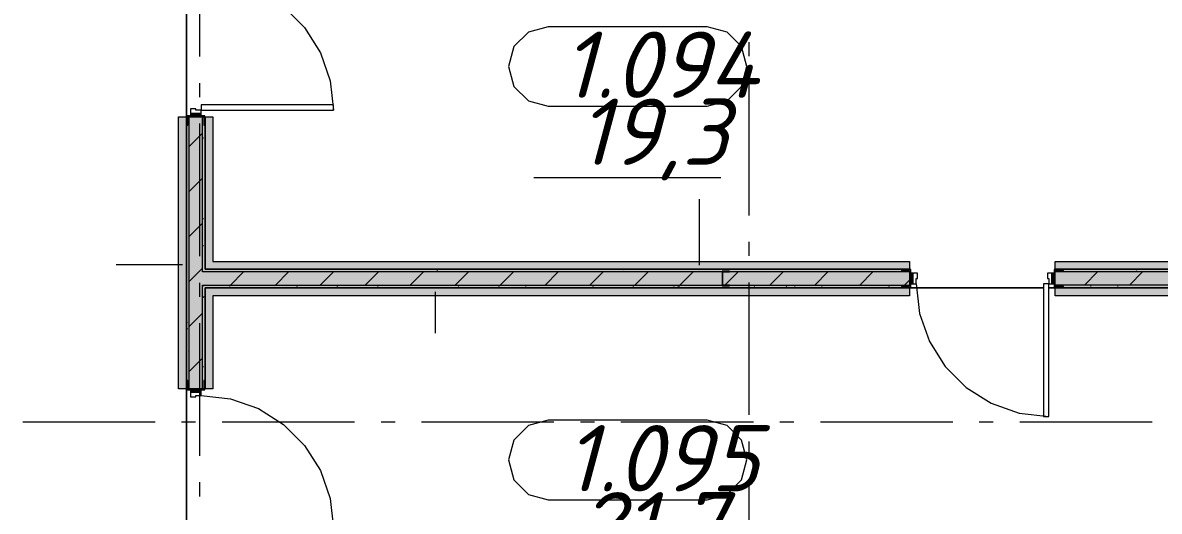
# Model space of a CAD drawing. Header units: millimetres. Extents: x -537608 to 253996, y -217170 to 186033.
# Drawn here: x -273763 to -265180, y -135175 to -131490 of the extents above; entities that cross this region are included whole.
import ezdxf

# ---------------------------------------------------------------- set-up
doc = ezdxf.new("R2010")
doc.units = ezdxf.units.MM
doc.layers.add('PDF _Геометрия', color=7, linetype='Continuous')
doc.layers.add('PDF _Текст', color=7, linetype='Continuous')
doc.layers.add('PDF _Сплошная заливка', color=7, linetype='Continuous', true_color=0xffffff)
doc.styles.add('PDF ISOCPEUR Italic', font='isocpeui.ttf')

msp = doc.modelspace()

# ---------------------------------------------------------------- hatches: boundary and pattern name
at = {"layer": 'PDF _Сплошная заливка', "true_color": 0xfef929, "transparency": 33554559}
h = msp.add_hatch(color=2, dxfattribs=at)
h.paths.add_polyline_path([(-272586.1672, -140259.6295), (-272526.1687, -140259.6295), (-272526.1687, -138569.6289), (-272586.1672, -138569.6289), (-272586.1672, -140199.6288)], flags=0)
h.paths.add_polyline_path([(-272586.1672, -137469.6284), (-272526.1687, -137469.6284), (-272526.1687, -135351.6268), (-272586.1672, -135351.6268), (-272586.1672, -136863.3111)], flags=0)
h.paths.add_polyline_path([(-272586.1672, -134251.6262), (-272526.1687, -134251.6262), (-272526.1687, -132199.6257), (-272586.1672, -132199.6257), (-272586.1672, -134010.3489)], flags=0)
h.paths.add_polyline_path([(-272526.1687, -131099.6273), (-272526.1687, -130154.6266), (-272586.1672, -130154.6266), (-272586.1672, -131099.6273)], flags=0)
h.paths.add_polyline_path([(-272526.1687, -129054.626), (-272526.1687, -128099.9714), (-272586.1672, -128099.9714), (-272586.1672, -129054.626)], flags=0)
at = {"layer": 'PDF _Сплошная заливка', "transparency": 33554559}
h = msp.add_hatch(color=256, dxfattribs=at)
h.paths.add_polyline_path([(-272526.1687, -136349.6268), (-272506.1677, -136349.6268), (-272506.1677, -135351.6268), (-272516.1682, -135351.6268), (-272516.1682, -135413.6276), (-272524.1686, -135413.6276), (-272526.1687, -135436.83)], flags=0)
h.paths.add_polyline_path([(-272506.1677, -134251.6262), (-272506.1677, -132199.6257), (-272516.1682, -132199.6257), (-272516.1682, -132261.6265), (-272524.1686, -132261.6265), (-272524.1686, -134189.6276), (-272516.1682, -134189.6276), (-272516.1682, -134251.6262)], flags=0)
h.paths.add_polyline_path([(-272524.1686, -131099.6273), (-272524.1686, -131037.6265), (-272516.1682, -131037.6265), (-272516.1682, -131099.6273), (-272506.1677, -131099.6273), (-272508.2841, -130999.6269), (-272526.1687, -130999.6269), (-272526.1687, -131099.6273)], flags=0)
h.paths.add_polyline_path([(-272518.8659, -130499.6247), (-272506.1677, -130499.6247), (-272506.1677, -130154.6266), (-272516.1682, -130154.6266), (-272516.1682, -130216.6273), (-272524.1686, -130216.6273), (-272526.1687, -130499.6247)], flags=0)
h.paths.add_polyline_path([(-272526.1687, -129054.626), (-272524.1686, -129054.626), (-272523.3785, -128992.6252), (-272516.1682, -128992.6252), (-272516.1682, -129054.626), (-272506.1677, -129054.626), (-272506.1677, -128609.9719), (-272526.1687, -128609.9719), (-272526.1687, -128992.6252)], flags=0)
h = msp.add_hatch(color=256, dxfattribs=at)
h.paths.add_polyline_path([(-272386.1685, -136349.6268), (-272386.1685, -135594.409), (-272406.1673, -135594.409), (-272406.1673, -136329.628), (-272506.1677, -136329.628), (-272506.1677, -136349.6268), (-272406.1673, -136349.6268)], flags=0)
h.paths.add_polyline_path([(-272386.1685, -135494.4108), (-272388.1686, -135413.6276), (-272396.1669, -135413.6276), (-272396.1669, -135351.6268), (-272406.1673, -135351.6268), (-272406.1673, -135494.4108)], flags=0)
h.paths.add_polyline_path([(-272396.1669, -134251.6262), (-272396.1669, -134189.6276), (-272388.1686, -134189.6276), (-272386.1685, -133469.6257), (-272406.1673, -133469.6257), (-272406.1673, -134251.6262)], flags=0)
h.paths.add_polyline_path([(-272386.1685, -133369.6275), (-272388.1686, -132261.6265), (-272396.1669, -132261.6265), (-272396.1669, -132199.6257), (-272406.1673, -132199.6257), (-272406.1673, -133369.6275)], flags=0)
h.paths.add_polyline_path([(-272406.1673, -131099.6273), (-272396.1669, -131099.6273), (-272393.7685, -131037.6265), (-272388.1686, -131037.6265), (-272388.1686, -130999.6269), (-272406.1673, -130999.6269)], flags=0)
h.paths.add_polyline_path([(-272386.1685, -130499.6247), (-272388.1686, -130216.6273), (-272396.1669, -130216.6273), (-272396.1669, -130154.6266), (-272406.1673, -130154.6266), (-272406.1673, -130499.6247), (-272387.9856, -130499.6247)], flags=0)
h.paths.add_polyline_path([(-272396.1669, -129054.626), (-272396.1669, -128992.6252), (-272388.1686, -128992.6252), (-272388.1686, -128609.9719), (-272406.1673, -128609.9719), (-272406.1673, -129054.626)], flags=0)
h = msp.add_hatch(color=256, dxfattribs=at)
h.paths.add_polyline_path([(-272506.1677, -136329.628), (-272406.1673, -136329.628), (-272406.1673, -135351.6268), (-272506.1677, -135351.6268), (-272506.1677, -135436.83)], flags=0)
h.paths.add_polyline_path([(-272506.1677, -134251.6262), (-272406.1673, -134251.6262), (-272406.1673, -132199.6257), (-272506.1677, -132199.6257), (-272506.1677, -134241.6279)], flags=0)
h.paths.add_polyline_path([(-272416.1678, -131099.6273), (-272406.1673, -131099.6273), (-272406.1673, -130999.6269), (-272506.1677, -130999.6269), (-272506.1677, -131099.6273), (-272496.1673, -131099.6273)], flags=0)
h.paths.add_polyline_path([(-272469.6601, -130499.6247), (-272406.1673, -130499.6247), (-272406.1673, -130154.6266), (-272506.1677, -130154.6266), (-272506.1677, -130499.6247)], flags=0)
h.paths.add_polyline_path([(-272496.1673, -129054.626), (-272406.1673, -129054.626), (-272406.1673, -128609.9719), (-272506.1677, -128609.9719), (-272506.1677, -129054.626)], flags=0)
at = {"layer": 'PDF _Сплошная заливка', "true_color": 0xfef929, "transparency": 33554559}
h = msp.add_hatch(color=2, dxfattribs=at)
h.paths.add_polyline_path([(-272363.6508, -133289.6258), (-272326.1679, -133289.6258), (-272326.1679, -132199.6257), (-272386.1685, -132199.6257), (-272386.1685, -133289.6258)], flags=0)
h.paths.add_polyline_path([(-272363.6508, -131099.6273), (-272326.1679, -131099.6273), (-272326.1679, -130999.6269), (-272386.1685, -130999.6269), (-272386.1685, -131099.6273)], flags=0)
at = {"layer": 'PDF _Сплошная заливка', "transparency": 33554559}
h = msp.add_hatch(color=256, dxfattribs=at)
h.paths.add_polyline_path([(-265965.4552, -133469.6257), (-264776.1645, -133469.6257), (-264776.1645, -133369.6275), (-265965.4552, -133369.6275), (-265965.4552, -133459.6274)], flags=0)
h.paths.add_polyline_path([(-272363.6508, -133469.6257), (-267065.4552, -133469.6257), (-267065.4552, -133369.6275), (-272406.1673, -133369.6275), (-272406.1673, -133469.6257), (-272386.1685, -133469.6257)], flags=0)
at = {"layer": 'PDF _Сплошная заливка', "true_color": 0xfef929, "transparency": 33554559}
h = msp.add_hatch(color=2, dxfattribs=at)
h.paths.add_polyline_path([(-265617.4963, -133349.6265), (-264836.1641, -133349.6265), (-264836.1641, -133289.6258), (-265965.4552, -133289.6258), (-265965.4552, -133349.6265)], flags=0)
h.paths.add_polyline_path([(-267304.0349, -133349.6265), (-267065.4552, -133349.6265), (-267065.4552, -133289.6258), (-272386.1685, -133289.6258), (-272386.1685, -133349.6265), (-268990.5735, -133349.6265)], flags=0)
at = {"layer": 'PDF _Сплошная заливка', "transparency": 33554559}
h = msp.add_hatch(color=256, dxfattribs=at)
h.paths.add_polyline_path([(-264776.1645, -133369.6275), (-264776.1645, -133349.6265), (-265903.4549, -133351.6266), (-265903.4549, -133359.6269), (-265965.4552, -133359.6269), (-265965.4552, -133369.6275), (-265617.4963, -133369.6275)], flags=0)
h.paths.add_polyline_path([(-272363.6508, -133369.6275), (-267065.4552, -133369.6275), (-267065.4552, -133359.6269), (-267127.4559, -133359.6269), (-267127.4559, -133351.6266), (-272386.1685, -133349.6265), (-272386.1685, -133369.6275)], flags=0)
h = msp.add_hatch(color=256, dxfattribs=at)
h.paths.add_polyline_path([(-265617.4963, -133489.6267), (-264776.1645, -133489.6267), (-264776.1645, -133469.6257), (-265965.4552, -133469.6257), (-265965.4552, -133479.6262), (-265903.4549, -133479.6262), (-265903.4549, -133487.6266), (-265903.4549, -133489.6267)], flags=0)
h.paths.add_polyline_path([(-272386.1685, -133489.6267), (-267127.4559, -133487.6266), (-267127.4559, -133479.6262), (-267065.4552, -133479.6262), (-267065.4552, -133469.6257), (-272386.1685, -133469.6257)], flags=0)
at = {"layer": 'PDF _Сплошная заливка', "true_color": 0xfef929, "transparency": 33554559}
h = msp.add_hatch(color=2, dxfattribs=at)
h.paths.add_polyline_path([(-264836.1641, -133549.6273), (-264776.1645, -133549.6273), (-264776.1645, -133489.6267), (-265965.4552, -133489.6267), (-265965.4552, -133549.6273), (-265617.4963, -133549.6273)], flags=0)
h.paths.add_polyline_path([(-267065.4552, -133549.6273), (-267065.4552, -133489.6267), (-272386.1685, -133489.6267), (-272386.1685, -133549.6273), (-267304.0349, -133549.6273)], flags=0)
h = msp.add_hatch(color=2, dxfattribs=at)
h.paths.add_polyline_path([(-272326.1679, -135414.4092), (-272326.1679, -135351.6268), (-272386.1685, -135351.6268), (-272386.1685, -135414.4092), (-272363.6508, -135414.4092)], flags=0)
h.paths.add_polyline_path([(-272326.1679, -134251.6262), (-272326.1679, -133549.6273), (-272386.1685, -133549.6273), (-272386.1685, -134251.6262), (-272363.6508, -134251.6262)], flags=0)

# ---------------------------------------------------------------- linework, layer by layer
at = {"layer": 'PDF _Геометрия', "color": 253, "lineweight": 9, "true_color": 0xaaaaaa}
for p, q in [((-272426.1683, -131745.0487), (-272426.1683, -130745.0485)), ((-269944.143, -131559.7266), (-270053.9523, -131669.5338)), ((-269794.1445, -131519.5331), (-269944.143, -131559.7266)), ((-268594.1435, -131519.5331), (-269794.1445, -131519.5331)), ((-268444.1428, -131559.7266), (-268594.1435, -131519.5331)), ((-268334.3357, -131669.5338), (-268444.1428, -131559.7266)), ((-268276.1672, -131742.5857), (-268276.1672, -131636.7529)), ((-270053.9523, -131669.5338), (-270094.1437, -131819.5345)), ((-268294.1422, -131819.5345), (-268334.3357, -131669.5338)), ((-270094.1437, -131819.5345), (-270053.9523, -131969.5351)), ((-268334.3357, -131969.5351), (-268294.1422, -131819.5345)), ((-272426.1683, -132050.8823), (-272426.1683, -131945.0496)), ((-270053.9523, -131969.5351), (-269944.143, -132079.3422)), ((-268444.1428, -132079.3422), (-268334.3357, -131969.5351)), ((-268276.1672, -132942.5867), (-268276.1672, -131942.5866)), ((-269944.143, -132079.3422), (-269794.1445, -132119.5337)), ((-268594.1435, -132119.5337), (-268444.1428, -132079.3422)), ((-269794.1445, -132119.5337), (-268594.1435, -132119.5337)), ((-272426.1683, -133250.8834), (-272426.1683, -132250.8832)), ((-269903.183, -132657.5699), (-268490.2699, -132657.5699)), ((-268276.1672, -133248.4204), (-268276.1672, -133142.5876)), ((-265665.4554, -133369.6275), (-265666.4555, -133369.6275)), ((-272426.1683, -133556.7171), (-272426.1683, -133450.8842)), ((-268276.1672, -134448.4214), (-268276.1672, -133448.4191)), ((-272426.1683, -134756.718), (-272426.1683, -133756.718)), ((-272506.1677, -133951.627), (-272506.1677, -133952.6261)), ((-269794.1445, -134488.1283), (-269944.143, -134528.3197)), ((-268594.1435, -134488.1283), (-269794.1445, -134488.1283)), ((-268444.1428, -134528.3197), (-268594.1435, -134488.1283)), ((-273762.9357, -134499.6273), (-272762.9356, -134499.6273)), ((-272562.9369, -134499.6273), (-272457.102, -134499.6273)), ((-272257.1032, -134499.6273), (-271257.103, -134499.6273)), ((-271057.1022, -134499.6273), (-270951.2694, -134499.6273)), ((-270751.2685, -134499.6273), (-269751.2684, -134499.6273)), ((-269944.143, -134528.3197), (-270053.9523, -134638.129)), ((-269551.2675, -134499.6273), (-269445.4347, -134499.6273)), ((-269245.4359, -134499.6273), (-268245.4337, -134499.6273)), ((-268334.3357, -134638.129), (-268444.1428, -134528.3197)), ((-268045.435, -134499.6273), (-267939.6022, -134499.6273)), ((-267739.6013, -134499.6273), (-266739.6001, -134499.6273)), ((-266539.6008, -134499.6273), (-266433.7664, -134499.6273)), ((-266233.7666, -134499.6273), (-265233.7665, -134499.6273)), ((-270053.9523, -134638.129), (-270094.1437, -134788.1275)), ((-268294.1422, -134788.1275), (-268334.3357, -134638.129)), ((-268276.1672, -134754.2529), (-268276.1672, -134648.4201)), ((-270094.1437, -134788.1275), (-270053.9523, -134938.1282)), ((-268334.3357, -134938.1282), (-268294.1422, -134788.1275)), ((-272426.1683, -135062.5517), (-272426.1683, -134956.7168)), ((-270053.9523, -134938.1282), (-269944.143, -135047.9353)), ((-268444.1428, -135047.9353), (-268334.3357, -134938.1282)), ((-268276.1672, -135954.2539), (-268276.1672, -134954.2538)), ((-269944.143, -135047.9353), (-269794.1445, -135088.1289)), ((-269794.1445, -135088.1289), (-268594.1435, -135088.1289)), ((-268594.1435, -135088.1289), (-268444.1428, -135047.9353))]:
    msp.add_line(p, q, dxfattribs=at)
at = {"layer": 'PDF _Геометрия', "color": 9, "lineweight": 9, "true_color": 0xc0c0c0}
for p, q in [((-272526.1687, -132199.6257), (-272526.1687, -131099.6273)), ((-272526.1687, -131124.6274), (-272526.1687, -132199.6257)), ((-266055.4557, -133489.6267), (-267065.4552, -133489.6267)), ((-267065.4552, -133489.6267), (-266055.4557, -133489.6267)), ((-265965.4552, -133489.6267), (-266015.4548, -133489.6267)), ((-266015.4548, -133489.6267), (-265965.4552, -133489.6267)), ((-272526.1687, -135351.6268), (-272526.1687, -134251.6262)), ((-272526.1687, -134251.6262), (-272526.1687, -135351.6268))]:
    msp.add_line(p, q, dxfattribs=at)
at = {"layer": 'PDF _Геометрия', "lineweight": 9}
for p, q in [((-271792.6786, -131367.795), (-271634.3352, -131526.1363)), ((-271634.3352, -131526.1363), (-271515.1993, -131715.7427)), ((-271515.1993, -131715.7427), (-271441.2388, -131927.1047)), ((-271441.2388, -131927.1047), (-271416.1677, -132149.6255)), ((-272456.1675, -132139.6271), (-272496.1673, -132139.6271)), ((-272496.1673, -132139.6271), (-272496.1673, -132174.6256)), ((-272456.1675, -132149.6255), (-272456.1675, -132139.6271)), ((-272416.1678, -132149.6255), (-272456.1675, -132149.6255)), ((-271416.1677, -132109.6258), (-272416.1678, -132109.6258)), ((-272416.1678, -132109.6258), (-272416.1678, -132149.6255)), ((-272416.1678, -132174.6256), (-272416.1678, -132149.6255)), ((-272416.1678, -132149.6255), (-271416.1677, -132149.6255)), ((-271416.1677, -132149.6255), (-271416.1677, -132109.6258)), ((-272586.1672, -132199.6257), (-272526.1687, -132199.6257)), ((-272586.1672, -134251.6262), (-272586.1672, -132199.6257)), ((-272526.1687, -132199.6257), (-272526.1687, -134251.6262)), ((-272526.1687, -134251.6262), (-272526.1687, -132199.6257)), ((-272496.1673, -132191.6253), (-272524.1686, -132191.6253)), ((-272524.1686, -132191.6253), (-272524.1686, -132261.6265)), ((-272516.1682, -132199.6257), (-272496.1673, -132199.6257)), ((-272516.1682, -132261.6265), (-272516.1682, -132199.6257)), ((-272506.1677, -134251.6262), (-272506.1677, -132199.6257)), ((-272496.1673, -132174.6256), (-272416.1678, -132174.6256)), ((-272496.1673, -132174.6256), (-272496.1673, -132199.6257)), ((-272416.1678, -132174.6256), (-272496.1673, -132174.6256)), ((-272496.1673, -132199.6257), (-272496.1673, -132191.6253)), ((-272496.1673, -132199.6257), (-272416.1678, -132199.6257)), ((-272416.1678, -132199.6257), (-272416.1678, -132174.6256)), ((-272388.1686, -132191.6253), (-272416.1678, -132191.6253)), ((-272416.1678, -132191.6253), (-272416.1678, -132199.6257)), ((-272416.1678, -132199.6257), (-272396.1669, -132199.6257)), ((-272406.1673, -133369.6275), (-272406.1673, -132199.6257)), ((-272396.1669, -132199.6257), (-272396.1669, -132261.6265)), ((-272388.1686, -132261.6265), (-272388.1686, -132191.6253)), ((-272386.1685, -133289.6258), (-272386.1685, -132199.6257)), ((-272386.1685, -132199.6257), (-272326.1679, -132199.6257)), ((-272386.1685, -132199.6257), (-272386.1685, -133289.6258)), ((-272326.1679, -132199.6257), (-272326.1679, -133289.6258)), ((-272524.1686, -132261.6265), (-272516.1682, -132261.6265)), ((-272506.1677, -132423.5868), (-272406.1673, -132323.5864)), ((-272396.1669, -132261.6265), (-272388.1686, -132261.6265)), ((-272506.1677, -132762.998), (-272406.1673, -132662.9975)), ((-268653.3131, -133319.6272), (-268653.3131, -132819.6272)), ((-272506.1677, -133102.4091), (-272406.1673, -133002.4087)), ((-272556.168, -133316.7681), (-273056.168, -133316.7681)), ((-272506.1677, -133441.8203), (-272406.1673, -133341.8199)), ((-272386.1685, -133369.6275), (-272406.1673, -133369.6275)), ((-272386.1685, -133349.6265), (-272386.1685, -133289.6258)), ((-272386.1685, -133289.6258), (-272386.1685, -133349.6265)), ((-267065.4552, -133349.6265), (-272386.1685, -133349.6265)), ((-272386.1685, -133349.6265), (-267065.4552, -133349.6265)), ((-267065.4552, -133369.6275), (-272386.1685, -133369.6275)), ((-272326.1679, -133289.6258), (-267065.4552, -133289.6258)), ((-272194.562, -133469.6257), (-272094.5637, -133369.6275)), ((-271855.1508, -133469.6257), (-271755.1525, -133369.6275)), ((-271515.7397, -133469.6257), (-271415.7392, -133369.6275)), ((-271176.3285, -133469.6257), (-271076.3281, -133369.6275)), ((-270836.9173, -133469.6257), (-270736.9169, -133369.6275)), ((-270497.5062, -133469.6257), (-270397.5057, -133369.6275)), ((-270158.095, -133469.6257), (-270058.0945, -133369.6275)), ((-269818.6838, -133469.6257), (-269718.6834, -133369.6275)), ((-269479.2727, -133469.6257), (-269379.2722, -133369.6275)), ((-269139.8615, -133469.6257), (-269039.8611, -133369.6275)), ((-268800.4482, -133469.6257), (-268700.4499, -133369.6275)), ((-268461.037, -133469.6257), (-268361.0366, -133369.6275)), ((-268121.6259, -133469.6257), (-268021.6254, -133369.6275)), ((-267782.2142, -133469.6257), (-267682.2138, -133369.6275)), ((-267442.8036, -133469.6257), (-267342.8031, -133369.6275)), ((-267057.4564, -133351.6266), (-267127.4559, -133351.6266)), ((-267127.4559, -133351.6266), (-267127.4559, -133359.6269)), ((-267127.4559, -133359.6269), (-267065.4552, -133359.6269)), ((-267065.4552, -133289.6258), (-267065.4552, -133349.6265)), ((-267065.4552, -133359.6269), (-267065.4552, -133379.6257)), ((-267057.4564, -133379.6257), (-267057.4564, -133351.6266)), ((-265903.4549, -133351.6266), (-265973.455, -133351.6266)), ((-265973.455, -133351.6266), (-265973.455, -133379.6257)), ((-265965.4552, -133349.6265), (-265965.4552, -133289.6258)), ((-265965.4552, -133289.6258), (-264836.1641, -133289.6258)), ((-264836.1641, -133349.6265), (-265965.4552, -133349.6265)), ((-265965.4552, -133349.6265), (-264836.1641, -133349.6265)), ((-265965.4552, -133359.6269), (-265903.4549, -133359.6269)), ((-265965.4552, -133379.6257), (-265965.4552, -133359.6269)), ((-264776.1645, -133369.6275), (-265965.4552, -133369.6275)), ((-265903.4549, -133359.6269), (-265903.4549, -133351.6266)), ((-265745.7472, -133469.6257), (-265645.7457, -133369.6275)), ((-265406.3339, -133469.6257), (-265306.335, -133369.6275)), ((-267103.3924, -133469.6257), (-267065.4552, -133431.6907)), ((-267065.4552, -133379.6257), (-267057.4564, -133379.6257)), ((-267040.4561, -133379.6257), (-267065.4552, -133379.6257)), ((-267065.4552, -133379.6257), (-267065.4552, -133459.6274)), ((-267005.455, -133379.6257), (-267040.4561, -133379.6257)), ((-267040.4561, -133379.6257), (-267040.4561, -133459.6274)), ((-267040.4561, -133459.6274), (-267040.4561, -133379.6257)), ((-267015.456, -133459.6274), (-267015.456, -133419.6277)), ((-267015.456, -133419.6277), (-267005.455, -133419.6277)), ((-267005.455, -133419.6277), (-267005.455, -133379.6257)), ((-265990.4547, -133379.6257), (-266025.4553, -133379.6257)), ((-266025.4553, -133379.6257), (-266025.4553, -133419.6277)), ((-266025.4553, -133419.6277), (-266015.4548, -133419.6277)), ((-266015.4548, -133419.6277), (-266015.4548, -133459.6274)), ((-265990.4547, -133459.6274), (-265990.4547, -133379.6257)), ((-265990.4547, -133379.6257), (-265990.4547, -133459.6274)), ((-265965.4552, -133379.6257), (-265990.4547, -133379.6257)), ((-265973.455, -133379.6257), (-265965.4552, -133379.6257)), ((-265965.4552, -133459.6274), (-265965.4552, -133379.6257)), ((-272406.1673, -134251.6262), (-272406.1673, -133469.6257)), ((-272406.1673, -133469.6257), (-272386.1685, -133469.6257)), ((-272386.1685, -133469.6257), (-267065.4552, -133469.6257)), ((-272386.1685, -133549.6273), (-272386.1685, -133489.6267)), ((-272386.1685, -133489.6267), (-267065.4552, -133489.6267)), ((-267065.4552, -133489.6267), (-272386.1685, -133489.6267)), ((-272386.1685, -133489.6267), (-272386.1685, -133549.6273)), ((-270648.9515, -133519.626), (-270648.9515, -133832.5557)), ((-267065.4552, -133479.6262), (-267127.4559, -133479.6262)), ((-267127.4559, -133479.6262), (-267127.4559, -133487.6266)), ((-267127.4559, -133487.6266), (-267057.4564, -133487.6266)), ((-267057.4564, -133459.6274), (-267065.4552, -133459.6274)), ((-267065.4552, -133459.6274), (-267065.4552, -133479.6262)), ((-267065.4552, -133459.6274), (-267040.4561, -133459.6274)), ((-267065.4552, -133489.6267), (-267065.4552, -133549.6273)), ((-267057.4564, -133487.6266), (-267057.4564, -133459.6274)), ((-267040.4561, -133459.6274), (-267015.456, -133459.6274)), ((-267015.456, -133459.6274), (-266990.3843, -133682.1482)), ((-266015.4548, -133459.6274), (-266055.4557, -133459.6274)), ((-266055.4557, -133459.6274), (-266055.4557, -134459.6275)), ((-266015.4548, -133459.6274), (-265990.4547, -133459.6274)), ((-266015.4548, -134459.6275), (-266015.4548, -133459.6274)), ((-265990.4547, -133459.6274), (-265965.4552, -133459.6274)), ((-265965.4552, -133459.6274), (-265973.455, -133459.6274)), ((-265973.455, -133459.6274), (-265973.455, -133487.6266)), ((-265973.455, -133487.6266), (-265903.4549, -133487.6266)), ((-265965.4552, -133479.6262), (-265965.4552, -133459.6274)), ((-264776.1645, -133469.6257), (-265965.4552, -133469.6257)), ((-265903.4549, -133479.6262), (-265965.4552, -133479.6262)), ((-265965.4552, -133549.6273), (-265965.4552, -133489.6267)), ((-265965.4552, -133489.6267), (-264776.1645, -133489.6267)), ((-264776.1645, -133489.6267), (-265965.4552, -133489.6267)), ((-265903.4549, -133487.6266), (-265903.4549, -133479.6262)), ((-272386.1685, -134251.6262), (-272386.1685, -133549.6273)), ((-272386.1685, -133549.6273), (-272386.1685, -134251.6262)), ((-267065.4552, -133549.6273), (-272326.1679, -133549.6273)), ((-272326.1679, -133549.6273), (-272326.1679, -134251.6262)), ((-264836.1641, -133549.6273), (-265965.4552, -133549.6273)), ((-272506.1677, -133781.2315), (-272406.1673, -133681.231)), ((-266990.3843, -133682.1482), (-266916.4244, -133893.5102)), ((-266916.4244, -133893.5102), (-266797.2869, -134083.1166)), ((-272506.1677, -134120.6426), (-272406.1673, -134020.6422)), ((-266797.2869, -134083.1166), (-266638.9452, -134241.4579)), ((-272516.1682, -134189.6276), (-272524.1686, -134189.6276)), ((-272524.1686, -134189.6276), (-272524.1686, -134259.6267)), ((-272516.1682, -134251.6262), (-272516.1682, -134189.6276)), ((-272388.1686, -134189.6276), (-272396.1669, -134189.6276)), ((-272396.1669, -134189.6276), (-272396.1669, -134251.6262)), ((-272388.1686, -134259.6267), (-272388.1686, -134189.6276)), ((-272526.1687, -134251.6262), (-272586.1672, -134251.6262)), ((-272524.1686, -134259.6267), (-272496.1673, -134259.6267)), ((-272496.1673, -134251.6262), (-272516.1682, -134251.6262)), ((-272496.1673, -134259.6267), (-272496.1673, -134251.6262)), ((-272416.1678, -134251.6262), (-272496.1673, -134251.6262)), ((-272496.1673, -134251.6262), (-272496.1673, -134276.6263)), ((-272416.1678, -134276.6263), (-272496.1673, -134276.6263)), ((-272496.1673, -134276.6263), (-272496.1673, -134311.627)), ((-272496.1673, -134276.6263), (-272416.1678, -134276.6263)), ((-272496.1673, -134311.627), (-272456.1675, -134311.627)), ((-272456.1675, -134311.627), (-272456.1675, -134301.6265)), ((-272456.1675, -134301.6265), (-272416.1678, -134301.6265)), ((-272396.1669, -134251.6262), (-272416.1678, -134251.6262)), ((-272416.1678, -134251.6262), (-272416.1678, -134259.6267)), ((-272416.1678, -134276.6263), (-272416.1678, -134251.6262)), ((-272416.1678, -134259.6267), (-272388.1686, -134259.6267)), ((-272416.1678, -134301.6265), (-272416.1678, -134276.6263)), ((-272416.1678, -134301.6265), (-272193.647, -134326.6998)), ((-272326.1679, -134251.6262), (-272386.1685, -134251.6262)), ((-266638.9452, -134241.4579), (-266449.3387, -134360.5959)), ((-272193.647, -134326.6998), (-271982.2828, -134400.6581)), ((-271982.2828, -134400.6581), (-271792.6786, -134519.7961)), ((-266449.3387, -134360.5959), (-266237.9767, -134434.5542)), ((-266237.9767, -134434.5542), (-266015.4548, -134459.6275)), ((-266055.4557, -134459.6275), (-266015.4548, -134459.6275)), ((-271792.6786, -134519.7961), (-271634.3352, -134678.1373)), ((-271634.3352, -134678.1373), (-271515.1993, -134867.7438)), ((-271515.1993, -134867.7438), (-271441.2388, -135079.1058)), ((-271441.2388, -135079.1058), (-271416.1677, -135301.6266))]:
    msp.add_line(p, q, dxfattribs=at)
at = {"layer": 'PDF _Геометрия', "color": 8, "lineweight": 9, "true_color": 0x787878}
for p, q in [((-272405.7668, -132356.6687), (-272399.0626, -132356.6687)), ((-272507.3669, -132559.8689), (-272506.1677, -132559.8689)), ((-272507.3669, -132864.6691), (-272506.1677, -132864.6691)), ((-272405.7668, -132966.2692), (-272399.0626, -132966.2692)), ((-272405.7668, -133169.4694), (-272399.0626, -133169.4694)), ((-272507.3669, -133271.0695), (-272506.1677, -133271.0695)), ((-271676.2748, -133349.6265), (-271678.1306, -133352.843)), ((-270630.5954, -133364.4668), (-270633.9497, -133358.6603)), ((-269219.8051, -133369.6275), (-269222.4898, -133364.9771)), ((-268173.243, -133353.5255), (-268175.495, -133349.6265)), ((-267579.19, -133365.272), (-267581.7046, -133369.6275)), ((-265350.3253, -133366.159), (-265353.6785, -133360.3525)), ((-272405.7668, -133474.2696), (-272399.0626, -133474.2696)), ((-272202.5667, -133474.2696), (-272195.8624, -133474.2696)), ((-271864.3676, -133472.2114), (-271867.7198, -133478.0179)), ((-271694.5684, -133474.2696), (-271687.8619, -133474.2696)), ((-271637.5905, -133485.8224), (-271639.7865, -133489.6267)), ((-271389.7682, -133474.2696), (-271383.0617, -133474.2696)), ((-271262.24, -133489.6267), (-271263.478, -133487.4845)), ((-271084.9679, -133474.2696), (-271078.2614, -133474.2696)), ((-270818.473, -133489.4695), (-270818.5634, -133489.6267)), ((-270475.3673, -133474.2696), (-270468.6609, -133474.2696)), ((-270214.2311, -133476.0307), (-270217.5833, -133470.2242)), ((-270170.5671, -133474.2696), (-270163.8606, -133474.2696)), ((-269967.3669, -133474.2696), (-269960.6605, -133474.2696)), ((-269459.3665, -133474.2696), (-269452.66, -133474.2696)), ((-269395.1137, -133472.3837), (-269396.7068, -133469.6257)), ((-269154.5662, -133474.2696), (-269147.8619, -133474.2696)), ((-268849.766, -133474.2696), (-268843.0616, -133474.2696)), ((-268814.6728, -133473.1888), (-268818.0249, -133478.9954)), ((-268802.7734, -133482.3496), (-268806.1256, -133476.541)), ((-268240.1654, -133474.2696), (-268233.4611, -133474.2696)), ((-267995.5553, -133476.836), (-267998.9074, -133482.6425)), ((-267935.3652, -133474.2696), (-267928.6609, -133474.2696)), ((-267732.1661, -133474.2696), (-267725.4601, -133474.2696)), ((-267224.1656, -133474.2696), (-267217.4608, -133474.2696)), ((-265700.1654, -133474.2696), (-265693.4589, -133474.2696)), ((-265496.9652, -133474.2696), (-265490.2587, -133474.2696)), ((-272394.0074, -133561.3502), (-272397.3596, -133555.5415)), ((-272507.3669, -133677.4698), (-272506.1677, -133677.4698)), ((-272521.12, -133796.9415), (-272524.4722, -133802.7481)), ((-272519.1845, -133750.9373), (-272522.5367, -133745.1307)), ((-272506.1677, -133976.6832), (-272508.9257, -133971.9079)), ((-272507.3669, -133982.268), (-272506.1677, -133982.268)), ((-272405.7668, -134083.868), (-272399.0626, -134083.868))]:
    msp.add_line(p, q, dxfattribs=at)
at = {"layer": 'PDF _Геометрия', "color": 253, "lineweight": 20, "true_color": 0xaaaaaa}
for p, q in [((-268425.552, -133364.6261), (-268480.5514, -133364.6261)), ((-268480.5514, -133364.6261), (-268480.5514, -133474.627)), ((-268475.5523, -133469.6257), (-268475.5523, -133369.6275)), ((-268475.5523, -133369.6275), (-268425.552, -133369.6275)), ((-268425.552, -133369.6275), (-268425.552, -133364.6261)), ((-268480.5514, -133474.627), (-268425.552, -133474.627)), ((-268425.552, -133469.6257), (-268475.5523, -133469.6257)), ((-268425.552, -133474.627), (-268425.552, -133469.6257))]:
    msp.add_line(p, q, dxfattribs=at)
at = {"layer": 'PDF _Сплошная заливка', "color": 7, "lineweight": 35, "true_color": 0xf4f4f4, "transparency": 33554559}
for points in [[(-272416.1678, -132199.6257), (-272416.1678, -132174.6256), (-272496.1673, -132199.6257), (-272496.1673, -132174.6256)], [(-267065.4552, -133459.6274), (-267040.4561, -133459.6274), (-267065.4552, -133379.6257), (-267040.4561, -133379.6257)], [(-265990.4547, -133459.6274), (-265965.4552, -133459.6274), (-265990.4547, -133379.6257), (-265965.4552, -133379.6257)], [(-272416.1678, -134276.6263), (-272416.1678, -134251.6262), (-272496.1673, -134276.6263), (-272496.1673, -134251.6262)]]:
    msp.add_solid(points, dxfattribs=at)

# ---------------------------------------------------------------- texts
at = {"layer": 'PDF _Текст', "char_height": 500, "attachment_point": 4, "style": 'PDF ISOCPEUR Italic'}
for s, insert in [('1.094', (-269695.4746, -131806.2464)), ('19,3', (-269576.4743, -132370.1957)), ('1.095', (-269675.4758, -134774.8438)), ('21,7', (-269576.4743, -135338.7887))]:
    msp.add_mtext(s, dxfattribs=dict(at, insert=insert))

doc.saveas('drawing.dxf')
